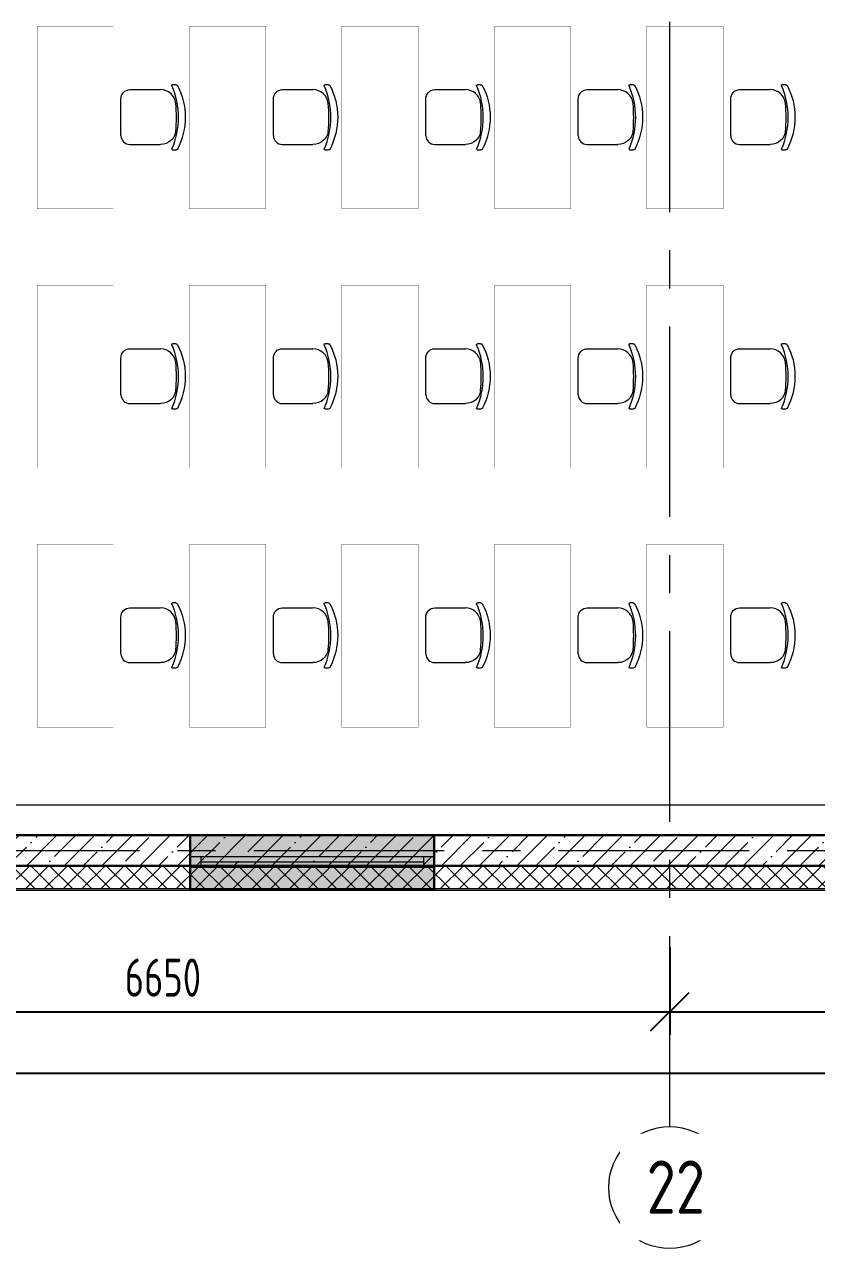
# Model space of a CAD drawing. Header units: millimetres. Extents: x -13407 to 95998, y -2719 to 109387.
# Drawn here: x 57932 to 63128, y -2719 to 5313 of the extents above; entities that cross this region are included whole.
import ezdxf

# ---------------------------------------------------------------- set-up
doc = ezdxf.new("R2010")
doc.units = ezdxf.units.MM
doc.linetypes.add('CENTER', pattern=[2, 1.25, -0.25, 0.25, -0.25])
for name, color, linetype, lineweight in [('АР_Навесной фасад', 5, 'Continuous', 5), ('АР_Окна БЛОК', 250, 'Continuous', 13), ('АР_Оси', 193, 'Continuous', 9), ('АР_Оси размеры', 164, 'Continuous', 9), ('АР_Подоконники', 163, 'Continuous', 9), ('АР_Сущ Несущая стена', 202, 'Continuous', 30), ('АР_Утеплитель', 250, 'Continuous', 9), ('АР_Штриховка монолит', 250, 'Continuous', 9), ('ТХ_мебель передв', 250, 'Continuous', 13)]:
    doc.layers.add(name, color=color, linetype=linetype, lineweight=lineweight)
doc.styles.add('ГОСТ 2.304', font='isocpeur.ttf', dxfattribs={"width": 0.7})
doc.dimstyles.new('СПДС', dxfattribs={"dimscale": 100, "dimtxt": 2.5, "dimasz": 2.5, "dimexe": 1.5, "dimexo": 0, "dimgap": 1, "dimtad": 1, "dimdec": 0, "dimrnd": 1, "dimtxsty": 'ГОСТ 2.304', "dimblk": 'OBLIQUE', "dimcen": 2.5, "dimdle": 1.5, "dimadec": 0, "dimazin": 2, "dimtfac": 0.75, "dimtdec": 0, "dimtmove": 1, "dimatfit": 3, "dimfxl": 1, "dimtolj": 1, "dimarcsym": 1})

# ---------------------------------------------------------------- blocks, each defined once
blk = doc.blocks.new('*U196')
h = blk.add_hatch(color=253)
h.dxf.hatch_style = 1
h.paths.add_polyline_path([(-1600, -140), (0, -140), (0, 220), (-1600, 220)])
at = {"color": 253, "lineweight": 30}
for p, q in [((-1600, -140), (-1600, 220)), ((0, -140), (0, 220))]:
    blk.add_line(p, q, dxfattribs=at)
at = {"color": 253}
for p, q in [((0, 220), (-1600, 220)), ((-1600, 70), (0, 70)), ((-1600, 0), (0, 0)), ((-1530, 0), (-1530, 70)), ((-1530, 35), (-70, 35)), ((-70, 0), (-70, 70)), ((-1600, -140), (0, -140)), ((-1600, -140), (-1600, -140)), ((-1600, -140), (-1600, -140)), ((0, -140), (0, -140)), ((0, -140), (0, -140))]:
    blk.add_line(p, q, dxfattribs=at)
blk = doc.blocks.new('_Oblique')
at = {"color": 253, "linetype": 'ByBlock', "lineweight": -2}
blk.add_line((-0.5, -0.5), (0.5, 0.5), dxfattribs=at)
blk = doc.blocks.new('*D311')
at = {"layer": 'АР_Оси размеры', "color": 253, "lineweight": -2, "ltscale": 100, "transparency": 16777216}
for p, q in [((55515, -744.3), (55515, -1316.4)), ((62165, -744.3), (62165, -1316.4)), ((55365, -1166.4), (62315, -1166.4))]:
    blk.add_line(p, q, dxfattribs=at)
at = {"layer": 'АР_Оси размеры', "color": 253, "lineweight": -2, "ltscale": 100, "transparency": 16777216, "xscale": 250, "yscale": 250, "zscale": 250, "rotation": 180}
blk.add_blockref('_Oblique', (55515, -1166.4), dxfattribs=at)
at = {"layer": 'АР_Оси размеры', "color": 253, "lineweight": -2, "ltscale": 100, "transparency": 16777216, "xscale": 250, "yscale": 250, "zscale": 250}
blk.add_blockref('_Oblique', (62165, -1166.4), dxfattribs=at)
at = {"layer": 'АР_Оси размеры', "color": 253, "ltscale": 100, "transparency": 16777216, "insert": (58840, -941.4), "char_height": 250, "attachment_point": 5, "style": 'ГОСТ 2.304'}
blk.add_mtext('\\A1;6650', dxfattribs=at)
blk = doc.blocks.new('*D312')
at = {"layer": 'АР_Оси размеры', "color": 253, "lineweight": -2, "ltscale": 100, "transparency": 16777216}
for p, q in [((68415, -504.9), (68415, -1316.4)), ((62165, -744.3), (62165, -1316.4)), ((62015, -1166.4), (68565, -1166.4))]:
    blk.add_line(p, q, dxfattribs=at)
at = {"layer": 'АР_Оси размеры', "color": 253, "lineweight": -2, "ltscale": 100, "transparency": 16777216, "xscale": 250, "yscale": 250, "zscale": 250, "rotation": 180}
blk.add_blockref('_Oblique', (62165, -1166.4), dxfattribs=at)
at = {"layer": 'АР_Оси размеры', "color": 253, "lineweight": -2, "ltscale": 100, "transparency": 16777216, "xscale": 250, "yscale": 250, "zscale": 250}
blk.add_blockref('_Oblique', (68415, -1166.4), dxfattribs=at)
at = {"layer": 'АР_Оси размеры', "color": 253, "ltscale": 100, "transparency": 16777216, "insert": (65290, -941.4), "char_height": 250, "attachment_point": 5, "style": 'ГОСТ 2.304'}
blk.add_mtext('\\A1;6250', dxfattribs=at)
blk = doc.blocks.new('*D298')
at = {"layer": 'АР_Оси размеры', "color": 253, "lineweight": -2, "ltscale": 100, "transparency": 16777216}
for p, q in [((0, -1894.1), (0, -1418.5)), ((68415, -1894.1), (68415, -1418.5)), ((-150, -1568.5), (68565, -1568.5))]:
    blk.add_line(p, q, dxfattribs=at)
at = {"layer": 'АР_Оси размеры', "color": 253, "lineweight": -2, "ltscale": 100, "transparency": 16777216, "xscale": 250, "yscale": 250, "zscale": 250, "rotation": 180}
blk.add_blockref('_Oblique', (0, -1568.5), dxfattribs=at)
at = {"layer": 'АР_Оси размеры', "color": 253, "lineweight": -2, "ltscale": 100, "transparency": 16777216, "xscale": 250, "yscale": 250, "zscale": 250}
blk.add_blockref('_Oblique', (68415, -1568.5), dxfattribs=at)
at = {"layer": 'АР_Оси размеры', "color": 253, "ltscale": 100, "transparency": 16777216, "insert": (34207.5, -1343.5), "char_height": 250, "attachment_point": 5, "style": 'ГОСТ 2.304'}
blk.add_mtext('\\A1;68415', dxfattribs=at)
blk = doc.blocks.new('Стол ученический двухместный регулируемый по высоте №3-№5')
at = {"layer": 'ТХ_мебель передв', "color": 253, "const_width": 2}
blk.add_lwpolyline([(255919.9, -152446.4), (256419.9, -152446.4), (256419.9, -153646.4), (255919.9, -153646.4)], close=True, dxfattribs=at)
blk = doc.blocks.new('Стул ученический регулируемый по высоте №3-№5')
at = {"layer": 'ТХ_мебель передв', "color": 253}
for p, q in [((256829.7, -152832), (256808.6, -152832)), ((256528.1, -152863.8), (256729.2, -152863.8)), ((256469.9, -153165.4), (256469.9, -152927.3)), ((256528.1, -153223.6), (256729.2, -153223.6)), ((256808.6, -153260.7), (256803.3, -153255.4)), ((256829.7, -153260.7), (256808.6, -153260.7))]:
    blk.add_line(p, q, dxfattribs=at)
for centre, radius, start, end in [((256324.8, -153046.3), 522.2, 336.40284, 23.59716), ((256727.7, -152966.5), 102.8, 7.11426, 89.18754), ((255751.7, -153045.8), 1082, 355.06125, 4.88057), ((256528.6, -153164.9), 58.7, 180.48556, 269.51741)]:
    blk.add_arc(centre, radius, start, end, dxfattribs=at)
for points in [[(256803.3, -152837.3), (256803.3, -152832), (256803.3, -152832), (256808.6, -152832)], [(256829.7, -152832), (256835, -152832), (256835, -152832), (256840.3, -152837.3)], [(256840.3, -152837.3), (256909.1, -152964.3), (256909.1, -153123.1), (256840.3, -153255.4)], [(256469.9, -152927.3), (256469.9, -152890.2), (256496.4, -152863.8), (256528.1, -152863.8)], [(256829.7, -153133.7), (256824.5, -153186.6), (256782.1, -153223.6), (256729.2, -153223.6)], [(256840.3, -153255.4), (256835, -153255.4), (256835, -153260.7), (256829.7, -153260.7)]]:
    blk.add_open_spline(points, degree=3, dxfattribs=at)

msp = doc.modelspace()

# ---------------------------------------------------------------- hatches: boundary and pattern name
at = {"layer": 'АР_Утеплитель', "ltscale": 100}
h = msp.add_hatch(dxfattribs=at)
h.set_pattern_fill('ANSI37', color=253, scale=700)
h.set_pattern_definition([(45, (-945096.63, 49045.73), (-61.871843, 61.871843), []), (135, (-945096.63, 49045.73), (-61.871843, -61.871843), [])])
h.paths.add_polyline_path([(14984.6, 47631), (14834.6, 47631), (14829.8, 47062.2), (17959.8, 47062.2), (17959.8, 44132.2), (21080, 44132.2), (21080, 36112.2), (17279.8, 36112.2), (17279.8, 35982.2), (11889.8, 35982.2), (11889.8, 27372.2), (16865, 27372.2), (16865, 31337.2), (51665, 31337.2), (51665, 27372.2), (62165, 27372.2), (62165, 9502.2), (68515, 9502.2), (68515, -207.8), (55415, -207.8), (55415, 6142.2), (47535, 6142.2), (47535, 11332.2), (38999.7, 11332.2), (38999.7, 10932.2), (39149.7, 10932.2), (39149.7, 11182.2), (47385, 11182.2), (47385, 5992.2), (55265, 5992.2), (55265, -357.8), (68665, -357.8), (68665, 9652.2), (62315, 9652.2), (62315, 27522.2), (51815, 27522.2), (51815, 31487.2), (16715, 31487.2), (16715, 27522.2), (12039.8, 27522.2), (12039.8, 35832.2), (17429.8, 35832.2), (17429.8, 35962.2), (21230, 35962.2), (21230, 44282.2), (18109.8, 44282.2), (18109.8, 47212.2), (14979.8, 47212.2)])
h.paths.add_polyline_path([(14829.8, 49271), (14979.8, 49271), (14979.8, 50412.5), (15129.8, 50412.5), (15129.8, 50562.5), (14829.8, 50562.5)])
at = {"layer": 'АР_Штриховка монолит', "ltscale": 100}
h = msp.add_hatch(dxfattribs=at)
h.set_pattern_fill('ANSI35', color=253, scale=700)
h.set_pattern_definition([(45, (-951587.81, 109892.1), (-123.743687, 123.743687), []), (45, (-951464.07, 109892.1), (-123.743687, 123.743687), [218.75, -43.75, 0, -43.75])])
h.paths.add_polyline_path([(55615, -7.8), (55415, -7.8), (55415, -207.8), (68315, -207.8), (68315, -7.8)])

# ---------------------------------------------------------------- linework, layer by layer
at = {"layer": 'АР_Навесной фасад', "color": 253, "ltscale": 100}
for points in [[(55255, -367.8), (68675, -367.8)], [(55265, -357.8), (68665, -357.8)]]:
    msp.add_lwpolyline(points, dxfattribs=at)
at = {"layer": 'АР_Оси', "color": 253, "linetype": 'CENTER', "ltscale": 1000}
for p, q in [((62165, -1919.1), (62165, 32388.4)), ((-12563.8, -107.8), (71033.4, -107.8))]:
    msp.add_line(p, q, dxfattribs=at)
at = {"layer": 'АР_Оси', "color": 253, "ltscale": 0.5}
msp.add_circle((62165, -2319.1), 400, dxfattribs=at)
at = {"layer": 'АР_Подоконники', "color": 253, "ltscale": 100}
msp.add_line((55815, 192.2), (68115, 192.2), dxfattribs=at)
at = {"layer": 'АР_Сущ Несущая стена', "color": 253, "ltscale": 100}
for p, q in [((55615, -7.8), (68315, -7.8)), ((55415, -207.8), (68515, -207.8))]:
    msp.add_line(p, q, dxfattribs=at)

# ---------------------------------------------------------------- block references
at = {"layer": 'АР_Окна БЛОК', "color": 253, "xscale": -1, "rotation": 180}
msp.add_blockref('*U196', (60620, -147.8), dxfattribs=at)
at = {"layer": 'ТХ_мебель передв', "color": 253}
for name, p in [('Стол ученический двухместный регулируемый по высоте №3-№5', (-197905, 157748.7)), ('Стол ученический двухместный регулируемый по высоте №3-№5', (-196905, 157748.7)), ('Стол ученический двухместный регулируемый по высоте №3-№5', (-195905, 157748.7)), ('Стол ученический двухместный регулируемый по высоте №3-№5', (-194905, 157748.7)), ('Стол ученический двухместный регулируемый по высоте №3-№5', (-193905, 157748.7)), ('Стул ученический регулируемый по высоте №3-№5', (-197905, 157748.7)), ('Стул ученический регулируемый по высоте №3-№5', (-196905, 157748.7)), ('Стул ученический регулируемый по высоте №3-№5', (-195905, 157748.7)), ('Стул ученический регулируемый по высоте №3-№5', (-194905, 157748.7)), ('Стул ученический регулируемый по высоте №3-№5', (-193905, 157748.7)), ('Стол ученический двухместный регулируемый по высоте №3-№5', (-197905, 156048.7)), ('Стол ученический двухместный регулируемый по высоте №3-№5', (-196905, 156048.7)), ('Стол ученический двухместный регулируемый по высоте №3-№5', (-195905, 156048.7)), ('Стол ученический двухместный регулируемый по высоте №3-№5', (-194905, 156048.7)), ('Стол ученический двухместный регулируемый по высоте №3-№5', (-193905, 156048.7)), ('Стул ученический регулируемый по высоте №3-№5', (-197905, 156048.7)), ('Стул ученический регулируемый по высоте №3-№5', (-196905, 156048.7)), ('Стул ученический регулируемый по высоте №3-№5', (-195905, 156048.7)), ('Стул ученический регулируемый по высоте №3-№5', (-194905, 156048.7)), ('Стул ученический регулируемый по высоте №3-№5', (-193905, 156048.7)), ('Стол ученический двухместный регулируемый по высоте №3-№5', (-197905, 154348.7)), ('Стол ученический двухместный регулируемый по высоте №3-№5', (-196905, 154348.7)), ('Стол ученический двухместный регулируемый по высоте №3-№5', (-195905, 154348.7)), ('Стол ученический двухместный регулируемый по высоте №3-№5', (-194905, 154348.7)), ('Стол ученический двухместный регулируемый по высоте №3-№5', (-193905, 154348.7)), ('Стул ученический регулируемый по высоте №3-№5', (-197905, 154348.7)), ('Стул ученический регулируемый по высоте №3-№5', (-196905, 154348.7)), ('Стул ученический регулируемый по высоте №3-№5', (-195905, 154348.7)), ('Стул ученический регулируемый по высоте №3-№5', (-194905, 154348.7)), ('Стул ученический регулируемый по высоте №3-№5', (-193905, 154348.7))]:
    msp.add_blockref(name, p, dxfattribs=at)

# ---------------------------------------------------------------- dimensions: what is measured, and where the dimension line sits
at = {"layer": 'АР_Оси размеры', "color": 253, "ltscale": 100}
for base, p1, p2, picture, middle in [((68415, -1166.4), (62165, -744.3), (68415, -504.9), '*D312', (65290, -941.4)), ((62165, -1166.4), (55515, -744.3), (62165, -744.3), '*D311', (58840, -941.4)), ((68415, -1568.5), (0, -1894.1), (68415, -1894.1), '*D298', (34207.5, -1343.5))]:
    dim = msp.add_linear_dim(base=base, p1=p1, p2=p2, dimstyle='СПДС', override={"dimclrd": 253, "dimclre": 253, "dimclrt": 253}, dxfattribs=at)
    dim.commit()
    dim.dimension.update_dxf_attribs({"geometry": picture, "text_midpoint": middle})

# ---------------------------------------------------------------- next in the draw order: texts
at = {"layer": 'АР_Оси', "color": 253, "insert": (62013.7, -2141.3), "char_height": 350, "width": 520.89, "attachment_point": 1, "line_spacing_factor": 1.149209, "style": 'ГОСТ 2.304', "bg_fill": 2}
msp.add_mtext('{\\W0.8;22}', dxfattribs=at)

doc.saveas('drawing.dxf')
